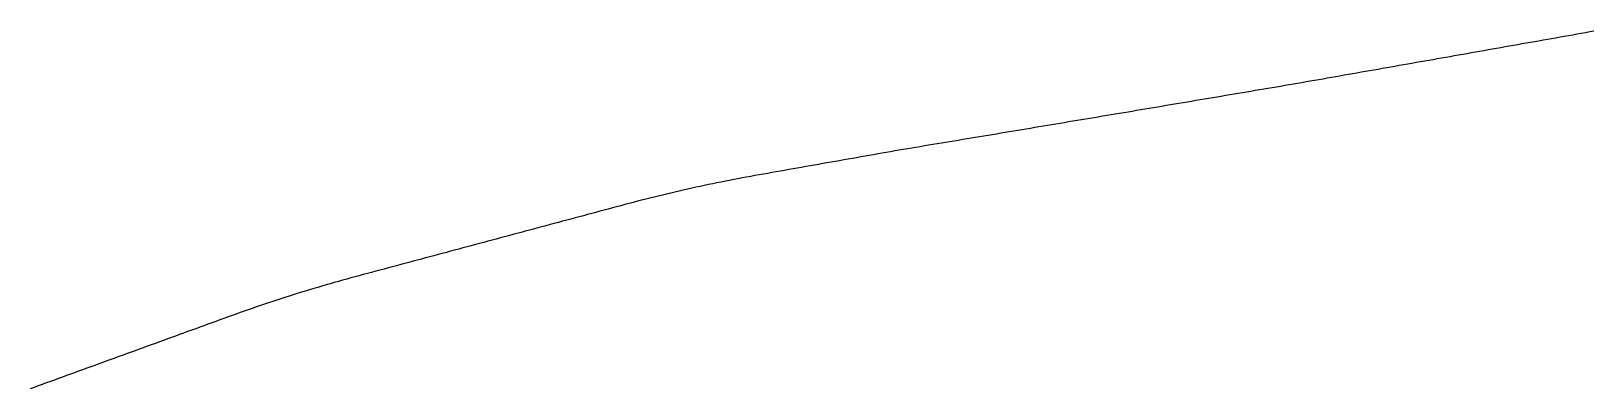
# Model space of a CAD drawing. Header units: metres. Extents: x 457876 to 584660, y 126427 to 241224.
# Drawn here: x 517922 to 526975, y 138307 to 140385 of the extents above; entities that cross this region are included whole.
import ezdxf

# ---------------------------------------------------------------- set-up
doc = ezdxf.new("R2010")
doc.units = ezdxf.units.M
for name, color, linetype in [('AT_GRADE', 3, 'CONTINUOUS'), ('CUTTING', 34, 'CONTINUOUS'), ('EMBANKMENT', 42, 'CONTINUOUS'), ('GROUND_CL', 8, 'CONTINUOUS'), ('RAIL_CL', 1, 'CONTINUOUS')]:
    doc.layers.add(name, color=color, linetype=linetype)

msp = doc.modelspace()

# ---------------------------------------------------------------- linework, layer by layer
at = {"layer": 'AT_GRADE'}
for points in [[(523103.433, 139717.766, 83.631), (523078.822, 139713.674, 83.793), (523054.212, 139709.582, 83.955), (523029.601, 139705.491, 84.116), (523004.992, 139701.391, 84.276)], [(518618.604, 138562.512, 87.554), (518595.18, 138553.987, 87.415), (518571.757, 138545.463, 87.275), (518548.333, 138536.938, 87.134), (518524.91, 138528.413, 86.991), (518501.487, 138519.889, 86.847)]]:
    msp.add_polyline3d(points, dxfattribs=at)
at = {"layer": 'CUTTING'}
msp.add_polyline3d([(522980.394, 139697.226, 84.435), (522955.806, 139692.998, 84.594), (522931.232, 139688.697, 84.752), (522906.663, 139684.365, 84.91), (522882.094, 139680.033, 85.066), (522857.525, 139675.702, 85.222), (522832.956, 139671.37, 85.377), (522808.387, 139667.039, 85.531), (522783.818, 139662.707, 85.684), (522759.249, 139658.375, 85.836), (522734.68, 139654.044, 85.987), (522710.112, 139649.712, 86.137), (522685.543, 139645.381, 86.287), (522660.974, 139641.049, 86.435), (522636.406, 139636.718, 86.582), (522611.837, 139632.386, 86.728), (522587.269, 139628.055, 86.873), (522562.7, 139623.723, 87.017), (522538.132, 139619.392, 87.16), (522513.564, 139615.059, 87.302), (522488.996, 139610.727, 87.443), (522464.428, 139606.395, 87.582), (522439.86, 139602.063, 87.72), (522415.292, 139597.73, 87.857), (522390.724, 139593.398, 87.993), (522366.156, 139589.066, 88.128), (522341.589, 139584.734, 88.261), (522317.021, 139580.402, 88.393), (522292.454, 139576.069, 88.523), (522267.886, 139571.737, 88.653), (522243.319, 139567.405, 88.781), (522218.752, 139563.073, 88.907), (522194.184, 139558.741, 89.032), (522169.617, 139554.409, 89.156), (522145.051, 139550.069, 89.278), (522120.489, 139545.709, 89.399), (522095.94, 139541.276, 89.518), (522071.404, 139536.773, 89.636), (522046.879, 139532.209, 89.752), (522022.366, 139527.581, 89.867), (521997.866, 139522.886, 89.98), (521973.378, 139518.131, 90.092), (521948.903, 139513.303, 90.202), (521924.445, 139508.392, 90.31), (521899.999, 139503.424, 90.417), (521875.567, 139498.387, 90.523), (521851.149, 139493.288, 90.626), (521826.743, 139488.125, 90.728), (521802.353, 139482.895, 90.828), (521777.975, 139477.606, 90.927), (521753.613, 139472.243, 91.024), (521729.27, 139466.799, 91.119), (521704.941, 139461.293, 91.213), (521680.624, 139455.734, 91.304), (521656.325, 139450.101, 91.394), (521632.041, 139444.401, 91.483), (521607.771, 139438.643, 91.569), (521583.52, 139432.806, 91.654), (521559.285, 139426.907, 91.737), (521535.065, 139420.944, 91.818), (521510.863, 139414.911, 91.897), (521486.677, 139408.814, 91.975), (521462.507, 139402.653, 92.05), (521438.355, 139396.423, 92.124), (521414.221, 139390.125, 92.196), (521390.103, 139383.768, 92.266), (521366, 139377.356, 92.334), (521341.907, 139370.904, 92.401), (521317.815, 139364.449, 92.465), (521293.723, 139357.995, 92.528), (521269.632, 139351.541, 92.588), (521245.54, 139345.087, 92.647), (521221.448, 139338.633, 92.704), (521197.357, 139332.179, 92.759), (521173.266, 139325.725, 92.812), (521149.174, 139319.271, 92.863), (521125.083, 139312.818, 92.912), (521100.992, 139306.364, 92.959), (521076.902, 139299.91, 93.004), (521052.811, 139293.456, 93.047), (521028.72, 139287.002, 93.089), (521004.63, 139280.548, 93.128), (520980.54, 139274.094, 93.165), (520956.449, 139267.64, 93.201), (520932.359, 139261.186, 93.234), (520908.269, 139254.732, 93.266), (520884.179, 139248.278, 93.295), (520860.09, 139241.824, 93.323), (520836, 139235.369, 93.348), (520811.911, 139228.915, 93.372), (520787.822, 139222.461, 93.393), (520763.732, 139216.007, 93.413), (520739.643, 139209.553, 93.43), (520715.554, 139203.099, 93.446), (520691.466, 139196.644, 93.459), (520667.377, 139190.19, 93.471), (520643.289, 139183.736, 93.48), (520619.2, 139177.281, 93.488), (520595.112, 139170.827, 93.494), (520571.024, 139164.372, 93.497), (520546.936, 139157.918, 93.499), (520522.848, 139151.463, 93.499), (520498.76, 139145.009, 93.496), (520474.673, 139138.554, 93.492), (520450.586, 139132.1, 93.486), (520426.498, 139125.645, 93.478), (520402.411, 139119.191, 93.468), (520378.324, 139112.736, 93.455), (520354.237, 139106.281, 93.441), (520330.151, 139099.826, 93.425), (520306.064, 139093.372, 93.407), (520281.978, 139086.917, 93.387), (520257.891, 139080.462, 93.365), (520233.805, 139074.007, 93.341), (520209.719, 139067.553, 93.316), (520185.633, 139061.098, 93.288), (520161.548, 139054.643, 93.258), (520137.462, 139048.188, 93.227), (520113.377, 139041.733, 93.193), (520089.291, 139035.279, 93.158), (520065.206, 139028.824, 93.12), (520041.121, 139022.369, 93.081), (520017.036, 139015.914, 93.04), (519992.951, 139009.459, 92.997), (519968.867, 139003.004, 92.952), (519944.782, 138996.55, 92.905), (519920.698, 138990.095, 92.857), (519896.614, 138983.64, 92.806), (519872.529, 138977.186, 92.754), (519848.446, 138970.731, 92.7), (519824.364, 138964.269, 92.644), (519800.29, 138957.776, 92.586), (519776.231, 138951.23, 92.526), (519752.189, 138944.621, 92.464), (519728.168, 138937.94, 92.401), (519704.165, 138931.193, 92.336), (519680.178, 138924.388, 92.269), (519656.209, 138917.522, 92.2), (519632.26, 138910.584, 92.13), (519608.335, 138903.564, 92.057), (519584.427, 138896.489, 91.983), (519560.536, 138889.355, 91.908), (519536.666, 138882.154, 91.83), (519512.815, 138874.888, 91.751), (519488.984, 138867.557, 91.67), (519465.175, 138860.158, 91.587), (519441.384, 138852.697, 91.503), (519417.613, 138845.175, 91.416), (519393.868, 138837.572, 91.329), (519370.142, 138829.908, 91.239), (519346.437, 138822.183, 91.148), (519322.752, 138814.397, 91.055), (519299.088, 138806.547, 90.961), (519275.447, 138798.629, 90.865), (519251.824, 138790.658, 90.767), (519228.227, 138782.61, 90.668), (519204.655, 138774.492, 90.567), (519181.102, 138766.319, 90.464), (519157.573, 138758.077, 90.36), (519134.067, 138749.77, 90.254), (519110.582, 138741.406, 90.147), (519087.121, 138732.976, 90.038), (519063.682, 138724.484, 89.928), (519040.254, 138715.962, 89.816), (519016.828, 138707.436, 89.703), (518993.402, 138698.911, 89.588), (518969.976, 138690.386, 89.471), (518946.55, 138681.861, 89.353), (518923.124, 138673.336, 89.234), (518899.699, 138664.811, 89.113), (518876.273, 138656.286, 88.991), (518852.848, 138647.761, 88.867), (518829.423, 138639.236, 88.742), (518805.998, 138630.711, 88.616), (518782.573, 138622.186, 88.488), (518759.149, 138613.661, 88.358), (518735.724, 138605.136, 88.228), (518712.3, 138596.611, 88.096), (518688.875, 138588.086, 87.962), (518665.451, 138579.562, 87.827), (518642.027, 138571.037, 87.691)], dxfattribs=at)
at = {"layer": 'EMBANKMENT'}
for points in [[(526962.718, 140380.273, 63.143), (526938.208, 140375.719, 63.201), (526913.685, 140371.239, 63.261), (526889.15, 140366.819, 63.321), (526864.604, 140362.461, 63.382), (526840.056, 140358.116, 63.444), (526815.508, 140353.772, 63.507), (526790.959, 140349.427, 63.57), (526766.41, 140345.083, 63.635), (526741.861, 140340.739, 63.701), (526717.312, 140336.395, 63.768), (526692.763, 140332.051, 63.836), (526668.213, 140327.708, 63.905), (526643.664, 140323.364, 63.975), (526619.114, 140319.021, 64.046), (526594.564, 140314.679, 64.117), (526570.013, 140310.336, 64.19), (526545.463, 140305.994, 64.264), (526520.912, 140301.653, 64.339), (526496.36, 140297.312, 64.416), (526471.809, 140292.971, 64.493), (526447.257, 140288.631, 64.571), (526422.706, 140284.291, 64.65), (526398.153, 140279.952, 64.73), (526373.601, 140275.614, 64.812), (526349.048, 140271.276, 64.894), (526324.495, 140266.939, 64.978), (526299.942, 140262.602, 65.062), (526275.388, 140258.267, 65.148), (526250.834, 140253.931, 65.235), (526226.28, 140249.597, 65.323), (526201.725, 140245.263, 65.412), (526177.17, 140240.93, 65.502), (526152.615, 140236.597, 65.593), (526128.06, 140232.266, 65.685), (526103.504, 140227.935, 65.779), (526078.948, 140223.604, 65.873), (526054.392, 140219.275, 65.969), (526029.835, 140214.946, 66.065), (526005.278, 140210.618, 66.163), (525980.72, 140206.291, 66.262), (525956.163, 140201.964, 66.362), (525931.605, 140197.638, 66.464), (525907.046, 140193.313, 66.566), (525882.488, 140188.988, 66.669), (525857.929, 140184.664, 66.774), (525833.37, 140180.341, 66.88), (525808.81, 140176.019, 66.986), (525784.25, 140171.697, 67.094), (525759.69, 140167.375, 67.203), (525735.13, 140163.055, 67.313), (525710.569, 140158.735, 67.425), (525686.008, 140154.415, 67.537), (525661.447, 140150.096, 67.651), (525636.885, 140145.777, 67.765), (525612.323, 140141.459, 67.881), (525587.761, 140137.141, 67.998), (525563.199, 140132.824, 68.116), (525538.637, 140128.507, 68.235), (525514.074, 140124.19, 68.355), (525489.511, 140119.874, 68.476), (525464.947, 140115.558, 68.598), (525440.384, 140111.242, 68.722), (525415.82, 140106.926, 68.846), (525391.256, 140102.611, 68.972), (525366.692, 140098.296, 69.098), (525342.128, 140093.98, 69.226), (525317.563, 140089.665, 69.355), (525292.998, 140085.35, 69.485), (525268.43, 140081.052, 69.615), (525243.85, 140076.829, 69.747), (525219.259, 140072.661, 69.88), (525194.667, 140068.5, 70.014), (525170.075, 140064.339, 70.149), (525145.483, 140060.178, 70.285), (525120.891, 140056.017, 70.422), (525096.298, 140051.856, 70.56), (525071.705, 140047.696, 70.699), (525047.112, 140043.535, 70.838), (525022.519, 140039.375, 70.979), (524997.926, 140035.216, 71.121), (524973.332, 140031.057, 71.264), (524948.738, 140026.898, 71.407), (524924.144, 140022.74, 71.552), (524899.55, 140018.582, 71.697), (524874.955, 140014.425, 71.844), (524850.36, 140010.269, 71.991), (524825.765, 140006.113, 72.139), (524801.17, 140001.958, 72.288), (524776.574, 139997.804, 72.438), (524751.978, 139993.651, 72.588), (524727.382, 139989.498, 72.74), (524702.785, 139985.346, 72.892), (524678.188, 139981.196, 73.045), (524653.591, 139977.046, 73.199), (524628.994, 139972.897, 73.353), (524604.396, 139968.749, 73.508), (524579.798, 139964.602, 73.664), (524555.199, 139960.456, 73.821), (524530.601, 139956.312, 73.979), (524506.002, 139952.168, 74.137), (524481.402, 139948.025, 74.296), (524456.803, 139943.884, 74.455), (524432.203, 139939.744, 74.615), (524407.603, 139935.605, 74.776), (524383.002, 139931.467, 74.937), (524358.401, 139927.33, 75.099), (524333.8, 139923.194, 75.261), (524309.199, 139919.06, 75.424), (524284.597, 139914.927, 75.588), (524259.995, 139910.795, 75.752), (524235.392, 139906.665, 75.916), (524210.79, 139902.535, 76.081), (524186.187, 139898.407, 76.246), (524161.583, 139894.28, 76.412), (524136.98, 139890.154, 76.578), (524112.376, 139886.03, 76.745), (524087.772, 139881.907, 76.912), (524063.167, 139877.785, 77.079), (524038.562, 139873.664, 77.247), (524013.957, 139869.544, 77.415), (523989.352, 139865.426, 77.583), (523964.746, 139861.308, 77.751), (523940.141, 139857.192, 77.92), (523915.535, 139853.077, 78.089), (523890.928, 139848.963, 78.258), (523866.322, 139844.851, 78.427), (523841.715, 139840.739, 78.597), (523817.108, 139836.628, 78.766), (523792.5, 139832.519, 78.936), (523767.893, 139828.41, 79.106), (523743.285, 139824.303, 79.276), (523718.677, 139820.196, 79.445), (523694.069, 139816.091, 79.615), (523669.461, 139811.986, 79.785), (523644.852, 139807.883, 79.955), (523620.244, 139803.78, 80.124), (523595.635, 139799.678, 80.294), (523571.026, 139795.577, 80.464), (523546.417, 139791.476, 80.633), (523521.807, 139787.377, 80.802), (523497.198, 139783.278, 80.971), (523472.588, 139779.179, 81.14), (523447.978, 139775.082, 81.309), (523423.368, 139770.985, 81.477), (523398.758, 139766.889, 81.645), (523374.148, 139762.793, 81.813), (523349.538, 139758.698, 81.98), (523324.928, 139754.603, 82.147), (523300.318, 139750.509, 82.314), (523275.707, 139746.415, 82.48), (523251.097, 139742.321, 82.646), (523226.486, 139738.228, 82.812), (523201.876, 139734.135, 82.977), (523177.265, 139730.043, 83.141), (523152.654, 139725.95, 83.305), (523128.044, 139721.858, 83.468)], [(518478.064, 138511.364, 86.702), (518454.642, 138502.839, 86.556), (518431.219, 138494.315, 86.409), (518407.797, 138485.79, 86.26), (518384.375, 138477.265, 86.11), (518360.953, 138468.741, 85.959), (518337.531, 138460.216, 85.807), (518314.109, 138451.691, 85.654), (518290.688, 138443.167, 85.499), (518267.266, 138434.642, 85.344), (518243.845, 138426.117, 85.187), (518220.424, 138417.593, 85.03), (518197.003, 138409.068, 84.871), (518173.582, 138400.543, 84.711), (518150.162, 138392.019, 84.55), (518126.741, 138383.494, 84.388), (518103.321, 138374.97, 84.226), (518079.901, 138366.445, 84.062), (518056.481, 138357.92, 83.897), (518033.061, 138349.396, 83.731), (518009.641, 138340.871, 83.564), (517986.222, 138332.347, 83.397), (517962.802, 138323.822, 83.228), (517939.383, 138315.297, 83.059)]]:
    msp.add_polyline3d(points, dxfattribs=at)
at = {"layer": 'GROUND_CL'}
msp.add_polyline3d([(526987.215, 140384.895, 60.118), (526962.718, 140380.273, 60.096), (526938.208, 140375.719, 60.074), (526913.685, 140371.239, 60.054), (526889.15, 140366.819, 60.045), (526864.604, 140362.461, 60.037), (526840.056, 140358.116, 60.03), (526815.508, 140353.772, 60.023), (526790.959, 140349.427, 60.016), (526766.41, 140345.083, 60.01), (526741.861, 140340.739, 60.004), (526717.312, 140336.395, 60), (526692.763, 140332.051, 60), (526668.213, 140327.708, 60), (526643.664, 140323.364, 60), (526619.114, 140319.021, 60), (526594.564, 140314.679, 60), (526570.013, 140310.336, 60), (526545.463, 140305.994, 60), (526520.912, 140301.653, 60), (526496.36, 140297.312, 60), (526471.809, 140292.971, 60), (526447.257, 140288.631, 60), (526422.706, 140284.291, 60), (526398.153, 140279.952, 60), (526373.601, 140275.614, 60), (526349.048, 140271.276, 60), (526324.495, 140266.939, 60), (526299.942, 140262.602, 60), (526275.388, 140258.267, 60), (526250.834, 140253.931, 60), (526226.28, 140249.597, 60), (526201.725, 140245.263, 60.003), (526177.17, 140240.93, 60.008), (526152.615, 140236.597, 60.013), (526128.06, 140232.266, 60.018), (526103.504, 140227.935, 60.022), (526078.948, 140223.604, 60.025), (526054.392, 140219.275, 60.029), (526029.835, 140214.946, 60.033), (526005.278, 140210.618, 60.037), (525980.72, 140206.291, 60.04), (525956.163, 140201.964, 60.044), (525931.605, 140197.638, 60.047), (525907.046, 140193.313, 60.051), (525882.488, 140188.988, 60.055), (525857.929, 140184.664, 60.06), (525833.37, 140180.341, 60.064), (525808.81, 140176.019, 60.069), (525784.25, 140171.697, 60.075), (525759.69, 140167.375, 60.082), (525735.13, 140163.055, 60.088), (525710.569, 140158.735, 60.095), (525686.008, 140154.415, 60.104), (525661.447, 140150.096, 60.114), (525636.885, 140145.777, 60.123), (525612.323, 140141.459, 60.134), (525587.761, 140137.141, 60.148), (525563.199, 140132.824, 60.162), (525538.637, 140128.507, 60.176), (525514.074, 140124.19, 60.19), (525489.511, 140119.874, 60.212), (525464.947, 140115.558, 60.233), (525440.384, 140111.242, 60.254), (525415.82, 140106.926, 60.276), (525391.256, 140102.611, 60.309), (525366.692, 140098.296, 60.341), (525342.128, 140093.98, 60.372), (525317.563, 140089.665, 60.401), (525292.998, 140085.35, 60.444), (525268.43, 140081.052, 60.483), (525243.85, 140076.829, 60.518), (525219.259, 140072.661, 60.55), (525194.667, 140068.5, 60.561), (525170.075, 140064.339, 60.566), (525145.483, 140060.178, 60.564), (525120.891, 140056.017, 60.556), (525096.298, 140051.856, 60.437), (525071.705, 140047.696, 60.318), (525047.112, 140043.535, 60.214), (525022.519, 140039.375, 60.125), (524997.926, 140035.216, 60.087), (524973.332, 140031.057, 60.057), (524948.738, 140026.898, 60.03), (524924.144, 140022.74, 60.006), (524899.55, 140018.582, 60.211), (524874.955, 140014.425, 60.494), (524850.36, 140010.269, 60.779), (524825.765, 140006.113, 61.067), (524801.17, 140001.958, 61.336), (524776.574, 139997.804, 61.595), (524751.978, 139993.651, 61.855), (524727.382, 139989.498, 62.114), (524702.785, 139985.346, 62.361), (524678.188, 139981.196, 62.601), (524653.591, 139977.046, 62.84), (524628.994, 139972.897, 63.078), (524604.396, 139968.749, 63.309), (524579.798, 139964.602, 63.533), (524555.199, 139960.456, 63.757), (524530.601, 139956.312, 63.981), (524506.002, 139952.168, 64.199), (524481.402, 139948.025, 64.413), (524456.803, 139943.884, 64.625), (524432.203, 139939.744, 64.838), (524407.603, 139935.605, 65.047), (524383.002, 139931.467, 65.251), (524358.401, 139927.33, 65.456), (524333.8, 139923.194, 65.66), (524309.199, 139919.06, 65.86), (524284.597, 139914.927, 66.056), (524259.995, 139910.795, 66.251), (524235.392, 139906.665, 66.446), (524210.79, 139902.535, 66.638), (524186.187, 139898.407, 66.824), (524161.583, 139894.28, 67.01), (524136.98, 139890.154, 67.195), (524112.376, 139886.03, 67.377), (524087.772, 139881.907, 67.553), (524063.167, 139877.785, 67.727), (524038.562, 139873.664, 67.901), (524013.957, 139869.544, 68.071), (523989.352, 139865.426, 68.232), (523964.746, 139861.308, 68.39), (523940.141, 139857.192, 68.548), (523915.535, 139853.077, 68.701), (523890.928, 139848.963, 68.835), (523866.322, 139844.851, 68.968), (523841.715, 139840.739, 69.099), (523817.108, 139836.628, 69.228), (523792.5, 139832.519, 69.329), (523767.893, 139828.41, 69.43), (523743.285, 139824.303, 69.532), (523718.677, 139820.196, 69.635), (523694.069, 139816.091, 69.723), (523669.461, 139811.986, 69.811), (523644.852, 139807.883, 69.901), (523620.244, 139803.78, 69.992), (523595.635, 139799.678, 70.644), (523571.026, 139795.577, 71.339), (523546.417, 139791.476, 72.023), (523521.807, 139787.377, 72.695), (523497.198, 139783.278, 73.323), (523472.588, 139779.179, 73.936), (523447.978, 139775.082, 74.541), (523423.368, 139770.985, 75.137), (523398.758, 139766.889, 75.658), (523374.148, 139762.793, 76.156), (523349.538, 139758.698, 76.651), (523324.928, 139754.603, 77.143), (523300.318, 139750.509, 77.555), (523275.707, 139746.415, 77.937), (523251.097, 139742.321, 78.319), (523226.486, 139738.228, 78.701), (523201.876, 139734.135, 79.012), (523177.265, 139730.043, 79.288), (523152.654, 139725.95, 79.576), (523128.044, 139721.858, 79.876), (523103.433, 139717.766, 80.894), (523078.822, 139713.674, 82.38), (523054.212, 139709.582, 83.845), (523029.601, 139705.491, 85.289), (523004.992, 139701.391, 86.467), (522980.394, 139697.226, 87.439), (522955.806, 139692.998, 88.433), (522931.232, 139688.697, 89.448), (522906.663, 139684.365, 91.141), (522882.094, 139680.033, 93.598), (522857.525, 139675.702, 96.055), (522832.956, 139671.37, 98.512), (522808.387, 139667.039, 100.114), (522783.818, 139662.707, 100.344), (522759.249, 139658.375, 100.489), (522734.68, 139654.044, 100.548), (522710.112, 139649.712, 100.962), (522685.543, 139645.381, 102.263), (522660.974, 139641.049, 103.564), (522636.406, 139636.718, 104.886), (522611.837, 139632.386, 106.152), (522587.269, 139628.055, 107.1), (522562.7, 139623.723, 108.091), (522538.132, 139619.392, 109.125), (522513.564, 139615.059, 110), (522488.996, 139610.727, 110), (522464.428, 139606.395, 110), (522439.86, 139602.063, 110), (522415.292, 139597.73, 109.988), (522390.724, 139593.398, 109.888), (522366.156, 139589.066, 109.804), (522341.589, 139584.734, 109.736), (522317.021, 139580.402, 109.686), (522292.454, 139576.069, 109.706), (522267.886, 139571.737, 109.729), (522243.319, 139567.405, 109.754), (522218.752, 139563.073, 109.782), (522194.184, 139558.741, 109.862), (522169.617, 139554.409, 109.926), (522145.051, 139550.069, 109.972), (522120.489, 139545.709, 109.999), (522095.94, 139541.276, 110.001), (522071.404, 139536.773, 110.001), (522046.879, 139532.209, 110.001), (522022.366, 139527.581, 110.001), (521997.866, 139522.886, 110.002), (521973.378, 139518.131, 110.003), (521948.903, 139513.303, 110.004), (521924.445, 139508.392, 110.005), (521899.999, 139503.424, 110.005), (521875.567, 139498.387, 110.005), (521851.149, 139493.288, 110.006), (521826.743, 139488.125, 110.006), (521802.353, 139482.895, 110.005), (521777.975, 139477.606, 110.004), (521753.613, 139472.243, 110.003), (521729.27, 139466.799, 110.001), (521704.941, 139461.293, 109.873), (521680.624, 139455.734, 109.723), (521656.325, 139450.101, 109.685), (521632.041, 139444.401, 109.761), (521607.771, 139438.643, 108.932), (521583.52, 139432.806, 106.71), (521559.285, 139426.907, 104.75), (521535.065, 139420.944, 103.082), (521510.863, 139414.911, 102.188), (521486.677, 139408.814, 102.427), (521462.507, 139402.653, 102.524), (521438.355, 139396.423, 102.477), (521414.221, 139390.125, 102.283), (521390.103, 139383.768, 101.939), (521366, 139377.356, 101.444), (521341.907, 139370.904, 100.795), (521317.815, 139364.449, 99.994), (521293.723, 139357.995, 99.456), (521269.632, 139351.541, 98.999), (521245.54, 139345.087, 98.623), (521221.448, 139338.633, 98.327), (521197.357, 139332.179, 98.217), (521173.266, 139325.725, 98.129), (521149.174, 139319.271, 98.041), (521125.083, 139312.818, 97.953), (521100.992, 139306.364, 98.057), (521076.902, 139299.91, 98.231), (521052.811, 139293.456, 98.393), (521028.72, 139287.002, 98.543), (521004.63, 139280.548, 98.834), (520980.54, 139274.094, 99.211), (520956.449, 139267.64, 99.548), (520932.359, 139261.186, 99.844), (520908.269, 139254.732, 100.148), (520884.179, 139248.278, 100.55), (520860.09, 139241.824, 101.008), (520836, 139235.369, 101.517), (520811.911, 139228.915, 102.084), (520787.822, 139222.461, 102.751), (520763.732, 139216.007, 103.46), (520739.643, 139209.553, 104.212), (520715.554, 139203.099, 104.995), (520691.466, 139196.644, 105.722), (520667.377, 139190.19, 106.5), (520643.289, 139183.736, 107.327), (520619.2, 139177.281, 108.203), (520595.112, 139170.827, 108.526), (520571.024, 139164.372, 108.817), (520546.936, 139157.918, 109.106), (520522.848, 139151.463, 109.393), (520498.76, 139145.009, 109.177), (520474.673, 139138.554, 108.795), (520450.586, 139132.1, 108.282), (520426.498, 139125.645, 107.828), (520402.411, 139119.191, 107.407), (520378.324, 139112.736, 106.965), (520354.237, 139106.281, 106.513), (520330.151, 139099.826, 106.052), (520306.064, 139093.372, 105.551), (520281.978, 139086.917, 105.005), (520257.891, 139080.462, 104.441), (520233.805, 139074.007, 103.86), (520209.719, 139067.553, 103.219), (520185.633, 139061.098, 102.453), (520161.548, 139054.643, 101.63), (520137.462, 139048.188, 100.75), (520113.377, 139041.733, 99.891), (520089.291, 139035.279, 99.432), (520065.206, 139028.824, 99.066), (520041.121, 139022.369, 98.671), (520017.036, 139015.914, 98.255), (519992.951, 139009.459, 97.997), (519968.867, 139003.004, 97.751), (519944.782, 138996.55, 97.516), (519920.698, 138990.095, 97.293), (519896.614, 138983.64, 97.282), (519872.529, 138977.186, 97.323), (519848.446, 138970.731, 97.391), (519824.364, 138964.269, 97.487), (519800.29, 138957.776, 97.926), (519776.231, 138951.23, 98.515), (519752.189, 138944.621, 99.147), (519728.168, 138937.94, 99.821), (519704.165, 138931.193, 100.004), (519680.178, 138924.388, 100.022), (519656.209, 138917.522, 100.056), (519632.26, 138910.584, 100.104), (519608.335, 138903.564, 100.137), (519584.427, 138896.489, 100.122), (519560.536, 138889.355, 100.092), (519536.666, 138882.154, 100.046), (519512.815, 138874.888, 100), (519488.984, 138867.557, 100), (519465.175, 138860.158, 100), (519441.384, 138852.697, 100), (519417.613, 138845.175, 100.001), (519393.868, 138837.572, 100.029), (519370.142, 138829.908, 100.091), (519346.437, 138822.183, 100.139), (519322.752, 138814.397, 100.175), (519299.088, 138806.547, 100.186), (519275.447, 138798.629, 100.188), (519251.824, 138790.658, 100.185), (519228.227, 138782.61, 100.177), (519204.655, 138774.492, 100.167), (519181.102, 138766.319, 100.156), (519157.573, 138758.077, 100.143), (519134.067, 138749.77, 100.127), (519110.582, 138741.406, 100.112), (519087.121, 138732.976, 100.098), (519063.682, 138724.484, 100.083), (519040.254, 138715.962, 100.068), (519016.828, 138707.436, 100.052), (518993.402, 138698.911, 100.04), (518969.976, 138690.386, 100.028), (518946.55, 138681.861, 100.015), (518923.124, 138673.336, 100.003), (518899.699, 138664.811, 99.362), (518876.273, 138656.286, 98.543), (518852.848, 138647.761, 97.718), (518829.423, 138639.236, 96.885), (518805.998, 138630.711, 96.058), (518782.573, 138622.186, 95.252), (518759.149, 138613.661, 94.447), (518735.724, 138605.136, 93.642), (518712.3, 138596.611, 92.854), (518688.875, 138588.086, 92.123), (518665.451, 138579.562, 91.406), (518642.027, 138571.037, 90.703), (518618.604, 138562.512, 90.015), (518595.18, 138553.987, 88.868), (518571.757, 138545.463, 87.696), (518548.333, 138536.938, 86.511), (518524.91, 138528.413, 85.313), (518501.487, 138519.889, 84.121), (518478.064, 138511.364, 82.947), (518454.642, 138502.839, 81.786), (518431.219, 138494.315, 80.638), (518407.797, 138485.79, 79.95), (518384.375, 138477.265, 79.81), (518360.953, 138468.741, 79.632), (518337.531, 138460.216, 79.417), (518314.109, 138451.691, 79.228), (518290.688, 138443.167, 79.358), (518267.266, 138434.642, 79.438), (518243.845, 138426.117, 79.331), (518220.424, 138417.593, 79.175), (518197.003, 138409.068, 78.945), (518173.582, 138400.543, 78.77), (518150.162, 138392.019, 78.661), (518126.741, 138383.494, 78.616), (518103.321, 138374.97, 78.621), (518079.901, 138366.445, 78.677), (518056.481, 138357.92, 78.791), (518033.061, 138349.396, 78.964), (518009.641, 138340.871, 79.153), (517986.222, 138332.347, 79.333), (517962.802, 138323.822, 79.545), (517939.383, 138315.297, 79.775), (517915.964, 138306.773, 80)], dxfattribs=at)
at = {"layer": 'RAIL_CL'}
msp.add_polyline3d([(526987.215, 140384.895, 63.086), (526962.718, 140380.273, 63.143), (526938.208, 140375.719, 63.201), (526913.685, 140371.239, 63.261), (526889.15, 140366.819, 63.321), (526864.604, 140362.461, 63.382), (526840.056, 140358.116, 63.444), (526815.508, 140353.772, 63.507), (526790.959, 140349.427, 63.57), (526766.41, 140345.083, 63.635), (526741.861, 140340.739, 63.701), (526717.312, 140336.395, 63.768), (526692.763, 140332.051, 63.836), (526668.213, 140327.708, 63.905), (526643.664, 140323.364, 63.975), (526619.114, 140319.021, 64.046), (526594.564, 140314.679, 64.117), (526570.013, 140310.336, 64.19), (526545.463, 140305.994, 64.264), (526520.912, 140301.653, 64.339), (526496.36, 140297.312, 64.416), (526471.809, 140292.971, 64.493), (526447.257, 140288.631, 64.571), (526422.706, 140284.291, 64.65), (526398.153, 140279.952, 64.73), (526373.601, 140275.614, 64.812), (526349.048, 140271.276, 64.894), (526324.495, 140266.939, 64.978), (526299.942, 140262.602, 65.062), (526275.388, 140258.267, 65.148), (526250.834, 140253.931, 65.235), (526226.28, 140249.597, 65.323), (526201.725, 140245.263, 65.412), (526177.17, 140240.93, 65.502), (526152.615, 140236.597, 65.593), (526128.06, 140232.266, 65.685), (526103.504, 140227.935, 65.779), (526078.948, 140223.604, 65.873), (526054.392, 140219.275, 65.969), (526029.835, 140214.946, 66.065), (526005.278, 140210.618, 66.163), (525980.72, 140206.291, 66.262), (525956.163, 140201.964, 66.362), (525931.605, 140197.638, 66.464), (525907.046, 140193.313, 66.566), (525882.488, 140188.988, 66.669), (525857.929, 140184.664, 66.774), (525833.37, 140180.341, 66.88), (525808.81, 140176.019, 66.986), (525784.25, 140171.697, 67.094), (525759.69, 140167.375, 67.203), (525735.13, 140163.055, 67.313), (525710.569, 140158.735, 67.425), (525686.008, 140154.415, 67.537), (525661.447, 140150.096, 67.651), (525636.885, 140145.777, 67.765), (525612.323, 140141.459, 67.881), (525587.761, 140137.141, 67.998), (525563.199, 140132.824, 68.116), (525538.637, 140128.507, 68.235), (525514.074, 140124.19, 68.355), (525489.511, 140119.874, 68.476), (525464.947, 140115.558, 68.598), (525440.384, 140111.242, 68.722), (525415.82, 140106.926, 68.846), (525391.256, 140102.611, 68.972), (525366.692, 140098.296, 69.098), (525342.128, 140093.98, 69.226), (525317.563, 140089.665, 69.355), (525292.998, 140085.35, 69.485), (525268.43, 140081.052, 69.615), (525243.85, 140076.829, 69.747), (525219.259, 140072.661, 69.88), (525194.667, 140068.5, 70.014), (525170.075, 140064.339, 70.149), (525145.483, 140060.178, 70.285), (525120.891, 140056.017, 70.422), (525096.298, 140051.856, 70.56), (525071.705, 140047.696, 70.699), (525047.112, 140043.535, 70.838), (525022.519, 140039.375, 70.979), (524997.926, 140035.216, 71.121), (524973.332, 140031.057, 71.264), (524948.738, 140026.898, 71.407), (524924.144, 140022.74, 71.552), (524899.55, 140018.582, 71.697), (524874.955, 140014.425, 71.844), (524850.36, 140010.269, 71.991), (524825.765, 140006.113, 72.139), (524801.17, 140001.958, 72.288), (524776.574, 139997.804, 72.438), (524751.978, 139993.651, 72.588), (524727.382, 139989.498, 72.74), (524702.785, 139985.346, 72.892), (524678.188, 139981.196, 73.045), (524653.591, 139977.046, 73.199), (524628.994, 139972.897, 73.353), (524604.396, 139968.749, 73.508), (524579.798, 139964.602, 73.664), (524555.199, 139960.456, 73.821), (524530.601, 139956.312, 73.979), (524506.002, 139952.168, 74.137), (524481.402, 139948.025, 74.296), (524456.803, 139943.884, 74.455), (524432.203, 139939.744, 74.615), (524407.603, 139935.605, 74.776), (524383.002, 139931.467, 74.937), (524358.401, 139927.33, 75.099), (524333.8, 139923.194, 75.261), (524309.199, 139919.06, 75.424), (524284.597, 139914.927, 75.588), (524259.995, 139910.795, 75.752), (524235.392, 139906.665, 75.916), (524210.79, 139902.535, 76.081), (524186.187, 139898.407, 76.246), (524161.583, 139894.28, 76.412), (524136.98, 139890.154, 76.578), (524112.376, 139886.03, 76.745), (524087.772, 139881.907, 76.912), (524063.167, 139877.785, 77.079), (524038.562, 139873.664, 77.247), (524013.957, 139869.544, 77.415), (523989.352, 139865.426, 77.583), (523964.746, 139861.308, 77.751), (523940.141, 139857.192, 77.92), (523915.535, 139853.077, 78.089), (523890.928, 139848.963, 78.258), (523866.322, 139844.851, 78.427), (523841.715, 139840.739, 78.597), (523817.108, 139836.628, 78.766), (523792.5, 139832.519, 78.936), (523767.893, 139828.41, 79.106), (523743.285, 139824.303, 79.276), (523718.677, 139820.196, 79.445), (523694.069, 139816.091, 79.615), (523669.461, 139811.986, 79.785), (523644.852, 139807.883, 79.955), (523620.244, 139803.78, 80.124), (523595.635, 139799.678, 80.294), (523571.026, 139795.577, 80.464), (523546.417, 139791.476, 80.633), (523521.807, 139787.377, 80.802), (523497.198, 139783.278, 80.971), (523472.588, 139779.179, 81.14), (523447.978, 139775.082, 81.309), (523423.368, 139770.985, 81.477), (523398.758, 139766.889, 81.645), (523374.148, 139762.793, 81.813), (523349.538, 139758.698, 81.98), (523324.928, 139754.603, 82.147), (523300.318, 139750.509, 82.314), (523275.707, 139746.415, 82.48), (523251.097, 139742.321, 82.646), (523226.486, 139738.228, 82.812), (523201.876, 139734.135, 82.977), (523177.265, 139730.043, 83.141), (523152.654, 139725.95, 83.305), (523128.044, 139721.858, 83.468), (523103.433, 139717.766, 83.631), (523078.822, 139713.674, 83.793), (523054.212, 139709.582, 83.955), (523029.601, 139705.491, 84.116), (523004.992, 139701.391, 84.276), (522980.394, 139697.226, 84.435), (522955.806, 139692.998, 84.594), (522931.232, 139688.697, 84.752), (522906.663, 139684.365, 84.91), (522882.094, 139680.033, 85.066), (522857.525, 139675.702, 85.222), (522832.956, 139671.37, 85.377), (522808.387, 139667.039, 85.531), (522783.818, 139662.707, 85.684), (522759.249, 139658.375, 85.836), (522734.68, 139654.044, 85.987), (522710.112, 139649.712, 86.137), (522685.543, 139645.381, 86.287), (522660.974, 139641.049, 86.435), (522636.406, 139636.718, 86.582), (522611.837, 139632.386, 86.728), (522587.269, 139628.055, 86.873), (522562.7, 139623.723, 87.017), (522538.132, 139619.392, 87.16), (522513.564, 139615.059, 87.302), (522488.996, 139610.727, 87.443), (522464.428, 139606.395, 87.582), (522439.86, 139602.063, 87.72), (522415.292, 139597.73, 87.857), (522390.724, 139593.398, 87.993), (522366.156, 139589.066, 88.128), (522341.589, 139584.734, 88.261), (522317.021, 139580.402, 88.393), (522292.454, 139576.069, 88.523), (522267.886, 139571.737, 88.653), (522243.319, 139567.405, 88.781), (522218.752, 139563.073, 88.907), (522194.184, 139558.741, 89.032), (522169.617, 139554.409, 89.156), (522145.051, 139550.069, 89.278), (522120.489, 139545.709, 89.399), (522095.94, 139541.276, 89.518), (522071.404, 139536.773, 89.636), (522046.879, 139532.209, 89.752), (522022.366, 139527.581, 89.867), (521997.866, 139522.886, 89.98), (521973.378, 139518.131, 90.092), (521948.903, 139513.303, 90.202), (521924.445, 139508.392, 90.31), (521899.999, 139503.424, 90.417), (521875.567, 139498.387, 90.523), (521851.149, 139493.288, 90.626), (521826.743, 139488.125, 90.728), (521802.353, 139482.895, 90.828), (521777.975, 139477.606, 90.927), (521753.613, 139472.243, 91.024), (521729.27, 139466.799, 91.119), (521704.941, 139461.293, 91.213), (521680.624, 139455.734, 91.304), (521656.325, 139450.101, 91.394), (521632.041, 139444.401, 91.483), (521607.771, 139438.643, 91.569), (521583.52, 139432.806, 91.654), (521559.285, 139426.907, 91.737), (521535.065, 139420.944, 91.818), (521510.863, 139414.911, 91.897), (521486.677, 139408.814, 91.975), (521462.507, 139402.653, 92.05), (521438.355, 139396.423, 92.124), (521414.221, 139390.125, 92.196), (521390.103, 139383.768, 92.266), (521366, 139377.356, 92.334), (521341.907, 139370.904, 92.401), (521317.815, 139364.449, 92.465), (521293.723, 139357.995, 92.528), (521269.632, 139351.541, 92.588), (521245.54, 139345.087, 92.647), (521221.448, 139338.633, 92.704), (521197.357, 139332.179, 92.759), (521173.266, 139325.725, 92.812), (521149.174, 139319.271, 92.863), (521125.083, 139312.818, 92.912), (521100.992, 139306.364, 92.959), (521076.902, 139299.91, 93.004), (521052.811, 139293.456, 93.047), (521028.72, 139287.002, 93.089), (521004.63, 139280.548, 93.128), (520980.54, 139274.094, 93.165), (520956.449, 139267.64, 93.201), (520932.359, 139261.186, 93.234), (520908.269, 139254.732, 93.266), (520884.179, 139248.278, 93.295), (520860.09, 139241.824, 93.323), (520836, 139235.369, 93.348), (520811.911, 139228.915, 93.372), (520787.822, 139222.461, 93.393), (520763.732, 139216.007, 93.413), (520739.643, 139209.553, 93.43), (520715.554, 139203.099, 93.446), (520691.466, 139196.644, 93.459), (520667.377, 139190.19, 93.471), (520643.289, 139183.736, 93.48), (520619.2, 139177.281, 93.488), (520595.112, 139170.827, 93.494), (520571.024, 139164.372, 93.497), (520546.936, 139157.918, 93.499), (520522.848, 139151.463, 93.499), (520498.76, 139145.009, 93.496), (520474.673, 139138.554, 93.492), (520450.586, 139132.1, 93.486), (520426.498, 139125.645, 93.478), (520402.411, 139119.191, 93.468), (520378.324, 139112.736, 93.455), (520354.237, 139106.281, 93.441), (520330.151, 139099.826, 93.425), (520306.064, 139093.372, 93.407), (520281.978, 139086.917, 93.387), (520257.891, 139080.462, 93.365), (520233.805, 139074.007, 93.341), (520209.719, 139067.553, 93.316), (520185.633, 139061.098, 93.288), (520161.548, 139054.643, 93.258), (520137.462, 139048.188, 93.227), (520113.377, 139041.733, 93.193), (520089.291, 139035.279, 93.158), (520065.206, 139028.824, 93.12), (520041.121, 139022.369, 93.081), (520017.036, 139015.914, 93.04), (519992.951, 139009.459, 92.997), (519968.867, 139003.004, 92.952), (519944.782, 138996.55, 92.905), (519920.698, 138990.095, 92.857), (519896.614, 138983.64, 92.806), (519872.529, 138977.186, 92.754), (519848.446, 138970.731, 92.7), (519824.364, 138964.269, 92.644), (519800.29, 138957.776, 92.586), (519776.231, 138951.23, 92.526), (519752.189, 138944.621, 92.464), (519728.168, 138937.94, 92.401), (519704.165, 138931.193, 92.336), (519680.178, 138924.388, 92.269), (519656.209, 138917.522, 92.2), (519632.26, 138910.584, 92.13), (519608.335, 138903.564, 92.057), (519584.427, 138896.489, 91.983), (519560.536, 138889.355, 91.908), (519536.666, 138882.154, 91.83), (519512.815, 138874.888, 91.751), (519488.984, 138867.557, 91.67), (519465.175, 138860.158, 91.587), (519441.384, 138852.697, 91.503), (519417.613, 138845.175, 91.416), (519393.868, 138837.572, 91.329), (519370.142, 138829.908, 91.239), (519346.437, 138822.183, 91.148), (519322.752, 138814.397, 91.055), (519299.088, 138806.547, 90.961), (519275.447, 138798.629, 90.865), (519251.824, 138790.658, 90.767), (519228.227, 138782.61, 90.668), (519204.655, 138774.492, 90.567), (519181.102, 138766.319, 90.464), (519157.573, 138758.077, 90.36), (519134.067, 138749.77, 90.254), (519110.582, 138741.406, 90.147), (519087.121, 138732.976, 90.038), (519063.682, 138724.484, 89.928), (519040.254, 138715.962, 89.816), (519016.828, 138707.436, 89.703), (518993.402, 138698.911, 89.588), (518969.976, 138690.386, 89.471), (518946.55, 138681.861, 89.353), (518923.124, 138673.336, 89.234), (518899.699, 138664.811, 89.113), (518876.273, 138656.286, 88.991), (518852.848, 138647.761, 88.867), (518829.423, 138639.236, 88.742), (518805.998, 138630.711, 88.616), (518782.573, 138622.186, 88.488), (518759.149, 138613.661, 88.358), (518735.724, 138605.136, 88.228), (518712.3, 138596.611, 88.096), (518688.875, 138588.086, 87.962), (518665.451, 138579.562, 87.827), (518642.027, 138571.037, 87.691), (518618.604, 138562.512, 87.554), (518595.18, 138553.987, 87.415), (518571.757, 138545.463, 87.275), (518548.333, 138536.938, 87.134), (518524.91, 138528.413, 86.991), (518501.487, 138519.889, 86.847), (518478.064, 138511.364, 86.702), (518454.642, 138502.839, 86.556), (518431.219, 138494.315, 86.409), (518407.797, 138485.79, 86.26), (518384.375, 138477.265, 86.11), (518360.953, 138468.741, 85.959), (518337.531, 138460.216, 85.807), (518314.109, 138451.691, 85.654), (518290.688, 138443.167, 85.499), (518267.266, 138434.642, 85.344), (518243.845, 138426.117, 85.187), (518220.424, 138417.593, 85.03), (518197.003, 138409.068, 84.871), (518173.582, 138400.543, 84.711), (518150.162, 138392.019, 84.55), (518126.741, 138383.494, 84.388), (518103.321, 138374.97, 84.226), (518079.901, 138366.445, 84.062), (518056.481, 138357.92, 83.897), (518033.061, 138349.396, 83.731), (518009.641, 138340.871, 83.564), (517986.222, 138332.347, 83.397), (517962.802, 138323.822, 83.228), (517939.383, 138315.297, 83.059), (517915.964, 138306.773, 82.888)], dxfattribs=at)

doc.saveas('drawing.dxf')
